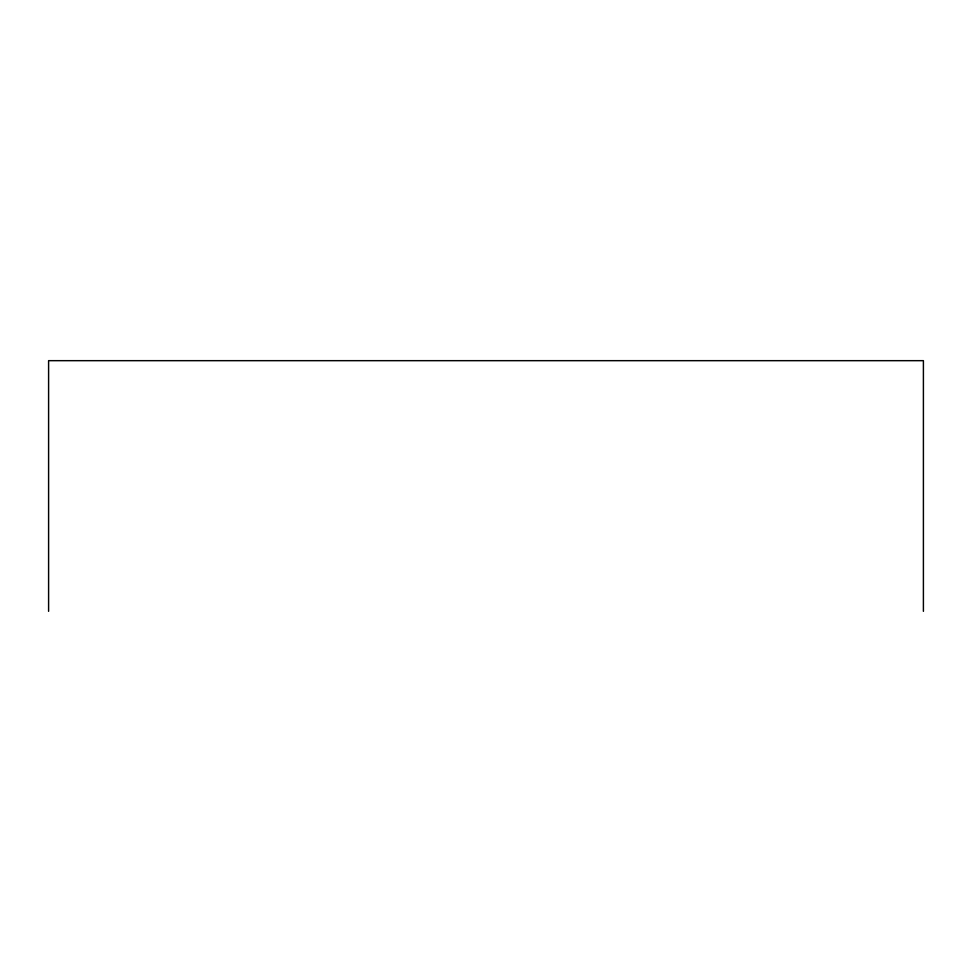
<?xml version="1.0" encoding="UTF-8"?>
<svg xmlns="http://www.w3.org/2000/svg" width="972" height="972" viewBox="0 0 972 972"><rect width="100%" height="100%" fill="white"/><g stroke="black" fill="none" stroke-linecap="round" stroke-linejoin="round"><path stroke-width="1.46" d="M923.4 611.327L923.4 360.673L48.6 360.673L48.6 611.327"/></g></svg>
